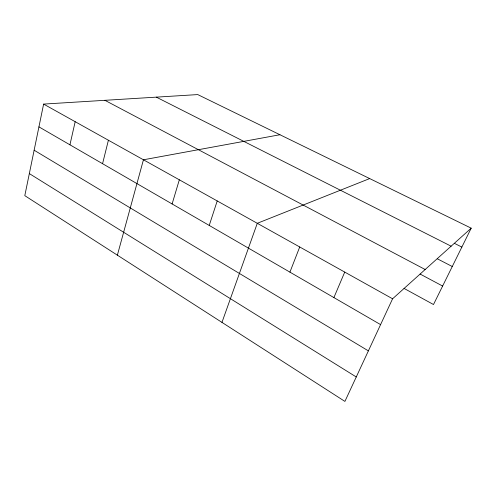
<?xml version="1.0" encoding="UTF-8"?>
<svg xmlns="http://www.w3.org/2000/svg" width="496" height="496" viewBox="0 0 496 496"><rect width="100%" height="100%" fill="white"/><g stroke="black" fill="none" stroke-linecap="round" stroke-linejoin="round"><path stroke-width="0.74" d="M43.617 104.092L24.8 195.66L344.906 401.413L392.584 298.784L471.2 228.166L197.743 94.587L43.617 104.092L392.584 298.784M69.936 144.82L75.175 121.7M102.56 163.699L108.401 140.238M117.378 255.167L143.443 159.786L279.936 134.738M172.112 203.955L179.329 179.806M209.225 225.432L217.217 200.948M221.96 322.388L257.288 223.299L369.681 178.579M289.924 272.137L299.72 246.977M333.895 297.588L344.739 272.093M471.2 228.166L433.498 304.525L404.011 288.387M454.379 243.325L461.863 247.082M156.321 97.142L451.137 246.196M437.28 258.769L452.265 266.519M104.898 100.31L425.171 269.52M420.112 274.052L442.624 286.049M38.936 126.871L380.587 324.613M34.137 150.214L368.385 350.87M29.332 173.594L356.264 376.972"/></g></svg>
